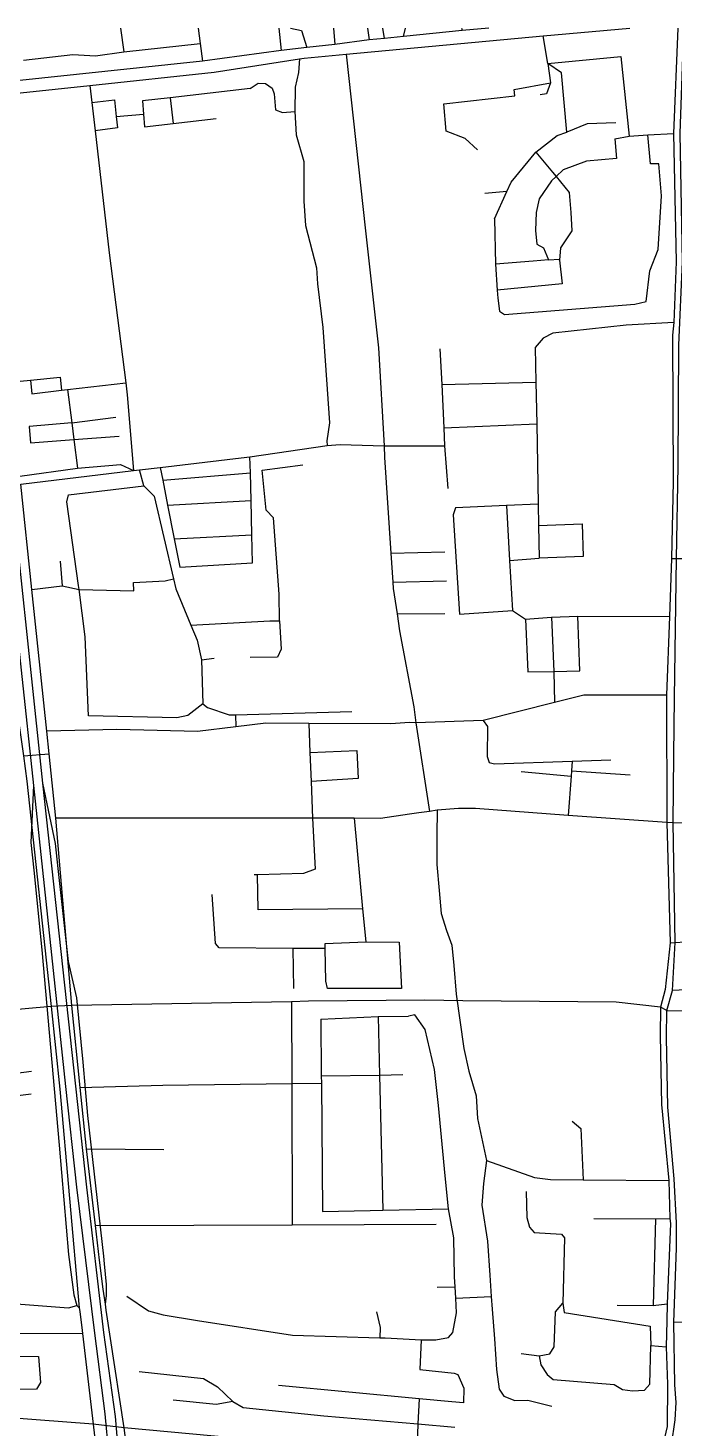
# Model space of a CAD drawing. Header units: inches. Extents: x 13372745 to 13380225, y 3541222 to 3545722.
# Drawn here: x 13374113 to 13374810, y 3544213 to 3545722 of the extents above; entities that cross this region are included whole.
import ezdxf

# ---------------------------------------------------------------- set-up
doc = ezdxf.new("R2010")
doc.units = ezdxf.units.IN
doc.header["$MEASUREMENT"] = 0

msp = doc.modelspace()

# ---------------------------------------------------------------- linework, layer by layer
for points in [[(13373624.4, 3545604), (13373663.7, 3545608), (13373715.7, 3545614.6), (13373729.8, 3545616.7), (13373779.7, 3545621.2), (13373839, 3545627.3), (13373890.9, 3545632.3), (13374021.8, 3545642.5), (13374060, 3545647.3), (13374179.4, 3545660.1), (13374313.7, 3545674.5), (13374405.6, 3545688.7), (13374410.6, 3545689.5), (13374456, 3545693.8), (13374668.4, 3545713.5), (13374762, 3545722)], [(13374610.1, 3545722), (13374581.2, 3545719.2), (13374518, 3545712.9), (13374497.5, 3545710.9), (13374480.9, 3545709.3), (13374443.9, 3545704.4), (13374413.5, 3545700.9), (13374386, 3545697.8), (13374301.1, 3545686.4), (13374059.3, 3545660.8), (13374020.5, 3545655.4), (13373946.9, 3545648.6), (13373889.2, 3545643.3), (13373860.6, 3545640.3), (13373835.2, 3545638.2), (13373777.9, 3545632.4), (13373774.6, 3545632.1), (13373713, 3545623.9), (13373662.9, 3545618.3), (13373624.8, 3545615.1)], [(13374013.9, 3545722), (13374016.3, 3545697.2), (13374020.5, 3545655.4), (13374021.8, 3545642.5), (13374040, 3545459.5), (13374073.2, 3545226.1), (13374099.7, 3544995.2), (13374107.9, 3544937.3), (13374111.5, 3544910.2), (13374137.7, 3544667), (13374147.1, 3544578), (13374168.1, 3544342.1), (13374168.6, 3544338.4)], [(13374027.7, 3545722), (13374047.6, 3545534.4), (13374078.4, 3545278.4), (13374118.6, 3544905.5), (13374153.3, 3544581), (13374165.1, 3544472.3), (13374184.5, 3544315), (13374195.8, 3544227.8), (13374203.6, 3544143.1), (13374211.3, 3543987.1), (13374216.4, 3543931.6), (13374228.2, 3543793.2), (13374245.9, 3543575.2), (13374253.1, 3543511.4), (13374265.1, 3543446.4), (13374283.7, 3543389.6), (13374309.5, 3543345.9), (13374404.9, 3543214.7), (13374804.7, 3542769.9), (13375025.3, 3542517.5), (13375145.8, 3542377.9)], [(13375156.7, 3542386.8), (13375075.1, 3542480.7), (13374992.2, 3542573.1), (13374834.5, 3542751), (13374415, 3543221.6), (13374317.3, 3543357.4), (13374297, 3543395.4), (13374275.3, 3543454.5), (13374263.8, 3543510.7), (13374257.8, 3543576.4), (13374238.7, 3543801.1), (13374223.3, 3543987.8), (13374214, 3544143.7), (13374207, 3544225.1), (13374194.4, 3544315.5), (13374176.4, 3544472.3), (13374128.8, 3544908), (13374089.4, 3545279.5), (13374061.9, 3545536.9), (13374041.2, 3545722)], [(13374212.6, 3545722), (13374216, 3545696.4)], [(13374296.2, 3545722), (13374298.5, 3545705.4), (13374301.1, 3545686.4)], [(13374383.2, 3545722), (13374386, 3545697.8)], [(13374396.1, 3545722), (13374407.8, 3545719.4), (13374413.5, 3545700.9)], [(13374442.3, 3545722), (13374443.9, 3545704.4)], [(13374479.2, 3545722), (13374480.9, 3545709.3)], [(13374497.5, 3545710.9), (13374495.5, 3545722)], [(13374518, 3545712.9), (13374520.1, 3545722)], [(13374580.6, 3545722), (13374581.2, 3545719.2)], [(13374673.5, 3545683.8), (13374668.4, 3545713.5)], [(13374813.9, 3545722), (13374809.1, 3545608.4), (13374812, 3545469.8), (13374809.5, 3545404.4), (13374808.1, 3545390.9), (13374808.8, 3545233.1), (13374807.2, 3545150.2), (13374804.7, 3545087.7), (13374801.8, 3545002.9), (13374802, 3544865.3), (13374805.5, 3544735.7), (13374800.2, 3544685.5), (13374795.3, 3544666.2), (13374794.7, 3544635.8), (13374796.2, 3544561.5), (13374804.1, 3544479.4), (13374805.1, 3544438.4), (13374805.8, 3544433.1), (13374802.3, 3544346.7), (13374802, 3544328.3), (13374801.2, 3544300.1), (13374802.7, 3544260)], [(13374810.8, 3544259.3), (13374809.4, 3544326.7), (13374812.3, 3544406.6), (13374812.5, 3544433.7), (13374809.9, 3544481.2), (13374802.9, 3544558.7), (13374801.7, 3544634.1), (13374802.1, 3544662.6), (13374808, 3544684.5), (13374811.1, 3544736.1), (13374809, 3544865.1), (13374809.5, 3544937.6), (13374810.3, 3544999.9), (13374812.3, 3545150.1), (13374814.3, 3545250), (13374814.8, 3545380.1), (13374818.8, 3545469.9), (13374816.4, 3545608.4), (13374820.2, 3545722)], [(13374107.9, 3545687.2), (13374161.3, 3545693.5), (13374185.6, 3545692.2), (13374216, 3545696.4), (13374298.5, 3545705.4)], [(13374405.6, 3545688.7), (13374404.6, 3545674), (13374401.1, 3545658.2), (13374400.5, 3545632.1), (13374402, 3545606.9), (13374410.5, 3545578), (13374410.2, 3545535.2), (13374412.1, 3545509.1), (13374424.1, 3545463.4), (13374425, 3545446.4), (13374430.7, 3545399.2), (13374435.4, 3545332.5), (13374437.9, 3545296.3), (13374435.1, 3545276.8), (13374435.4, 3545271.9)], [(13374456, 3545693.8), (13374476.8, 3545503.2), (13374490.8, 3545377.2), (13374497.2, 3545271.6), (13374497.4, 3545259.1), (13374504.3, 3545156), (13374506.4, 3545124.5), (13374506.9, 3545117.7), (13374510.9, 3545090.3), (13374513.5, 3545072.2), (13374528.9, 3544990.1), (13374531.1, 3544972.8), (13374545.8, 3544877.5)], [(13374616, 3545516.2), (13374629.5, 3545545.7), (13374634.2, 3545555.9), (13374660.7, 3545588.1), (13374683.8, 3545606.2), (13374694, 3545609.8), (13374688.3, 3545673.8), (13374673.5, 3545683.8), (13374676.4, 3545662.9), (13374672.1, 3545651.1), (13374665.4, 3545649.9)], [(13374673.5, 3545683.8), (13374752.3, 3545691.4), (13374761.5, 3545605.3)], [(13374179.4, 3545660.1), (13374181.6, 3545641.6), (13374185.1, 3545611.2), (13374200.5, 3545479.5), (13374218.2, 3545339.5), (13374219.8, 3545326.6), (13374226.5, 3545244.8)], [(13374352.6, 3545656.7), (13374266, 3545646.8), (13374236.2, 3545643.4), (13374237.3, 3545629), (13374238.4, 3545615.4), (13374269.3, 3545619), (13374315.8, 3545624.3)], [(13374352.6, 3545656.7), (13374361.1, 3545662.6), (13374369, 3545662.3), (13374376.2, 3545657.3), (13374378.4, 3545651), (13374379.7, 3545633.7), (13374387.2, 3545630.9), (13374400.5, 3545632.1)], [(13374564, 3545610.9), (13374561.3, 3545640.2), (13374638, 3545648.8), (13374637.2, 3545655.7), (13374676.4, 3545662.9)], [(13374181.6, 3545641.6), (13374206, 3545644.7), (13374208, 3545626.5), (13374209.4, 3545614.5), (13374185.1, 3545611.2)], [(13374266, 3545646.8), (13374269.3, 3545619)], [(13374208, 3545626.5), (13374237.3, 3545629)], [(13374597.8, 3545590.8), (13374584.4, 3545602.8), (13374564, 3545610.9)], [(13374616, 3545516.2), (13374617, 3545467.4), (13374619.1, 3545439.4), (13374619.7, 3545430.9), (13374621.5, 3545416.9), (13374626.7, 3545413), (13374767.4, 3545424.4), (13374779.6, 3545427), (13374783.7, 3545460.3), (13374792.7, 3545483.1), (13374796.3, 3545541), (13374793.2, 3545575.5), (13374784.5, 3545575.5), (13374781.6, 3545606.9)], [(13374716.1, 3545618.7), (13374694, 3545609.8)], [(13374747, 3545619.8), (13374716.1, 3545618.7)], [(13374745.9, 3545602.6), (13374761.5, 3545605.3), (13374781.6, 3545606.9), (13374809.1, 3545608.4)], [(13374745.9, 3545602.6), (13374747.8, 3545581.2), (13374715.4, 3545578.6), (13374690.1, 3545569), (13374682.6, 3545562), (13374677.4, 3545557.2), (13374664.3, 3545538), (13374661.2, 3545523.1), (13374660.4, 3545503.9), (13374661.7, 3545489), (13374669.1, 3545485.1), (13374674.4, 3545472), (13374686.2, 3545472.9), (13374686.3, 3545471.9), (13374689.2, 3545446.2), (13374619.1, 3545439.4)], [(13374660.7, 3545588.1), (13374678.6, 3545566.7), (13374682.6, 3545562)], [(13374682.6, 3545562), (13374696.5, 3545544.7), (13374698.6, 3545523.1), (13374699.4, 3545503.4), (13374687.3, 3545484.9), (13374686.3, 3545471.9), (13374686.2, 3545472.9)], [(13374629.5, 3545545.7), (13374605.5, 3545543.7)], [(13374674.4, 3545472), (13374657.9, 3545470.7), (13374617, 3545467.4)], [(13374809.5, 3545404.4), (13374758, 3545401.5), (13374679, 3545393.1), (13374668.5, 3545387.7), (13374660.1, 3545377.6)], [(13374557.2, 3545376.3), (13374559.1, 3545337.6), (13374561.3, 3545291), (13374562.2, 3545271.7), (13374565.6, 3545225.5)], [(13374660.1, 3545377.6), (13374660.8, 3545340.2), (13374661.6, 3545295.3), (13374663.2, 3545208.6), (13374663.6, 3545185.5), (13374664.3, 3545150.3)], [(13374093, 3545340.2), (13374115.3, 3545342.4), (13374147.6, 3545345.7), (13374148.9, 3545331.6), (13374155.4, 3545332.4), (13374218.2, 3545339.5)], [(13374115.3, 3545342.4), (13374117, 3545327.5), (13374148.9, 3545331.6)], [(13374559.1, 3545337.6), (13374660.8, 3545340.2)], [(13374155.4, 3545332.4), (13374160, 3545296.3), (13374162.2, 3545278.5), (13374166.2, 3545247.6)], [(13374160, 3545296.3), (13374113.9, 3545292.5), (13374115.3, 3545274.8), (13374162.2, 3545278.5)], [(13374160, 3545296.3), (13374207.6, 3545302.5)], [(13374561.3, 3545291), (13374661.6, 3545295.3)], [(13374162.2, 3545278.5), (13374211.2, 3545282.1)], [(13374104.9, 3545230.2), (13374226.5, 3545244.8), (13374233.2, 3545245.6), (13374255.4, 3545248.2), (13374342.6, 3545258.6), (13374352.2, 3545259.6), (13374435.4, 3545271.9)], [(13374255.4, 3545248.2), (13374258.1, 3545234.4), (13374263.4, 3545207.5), (13374270.6, 3545171.4), (13374276.7, 3545140.6), (13374355.1, 3545145.6), (13374354.4, 3545175.7), (13374353.4, 3545212.7), (13374352.7, 3545242.4), (13374352.2, 3545259.6)], [(13374435.4, 3545271.9), (13374449.4, 3545273.1), (13374497.2, 3545271.6)], [(13374497.2, 3545271.6), (13374562.2, 3545271.7)], [(13374104, 3545238.7), (13374166.2, 3545247.6), (13374212.6, 3545251.6), (13374226.5, 3545244.8)], [(13374237.7, 3545228.3), (13374233.2, 3545245.6)], [(13374288.6, 3545078.3), (13374373.8, 3545082.9), (13374384, 3545083), (13374383.6, 3545111.7), (13374377.8, 3545193.8), (13374369.8, 3545202.2), (13374365.4, 3545245.2), (13374409.2, 3545250.9)], [(13374197.1, 3544339.8), (13374196.4, 3544346.2), (13374193.9, 3544362.3), (13374190, 3544393.7), (13374185.5, 3544431), (13374175.7, 3544513.5), (13374169.1, 3544579.9), (13374160.2, 3544668.3), (13374142.8, 3544870.3), (13374135.6, 3544939.5), (13374133, 3544964), (13374116.9, 3545116.6), (13374104.9, 3545230.2)], [(13374156.6, 3545218.6), (13374237.7, 3545228.3), (13374248.8, 3545217.3), (13374269.8, 3545128.2), (13374272.3, 3545117.5), (13374288.6, 3545078.3), (13374295.3, 3545062.1), (13374299.8, 3545040.8), (13374301.5, 3544993.4), (13374306.4, 3544989.4), (13374329.9, 3544981.4), (13374336.5, 3544981.6), (13374462, 3544985)], [(13374258.1, 3545234.4), (13374352.7, 3545242.4)], [(13374301.5, 3544993.4), (13374285.1, 3544981), (13374273.2, 3544978.3), (13374177.9, 3544980.6), (13374174.3, 3545065.7), (13374167.8, 3545116.6), (13374167.2, 3545121.1), (13374154.8, 3545211.1), (13374156.6, 3545218.6)], [(13374263.4, 3545207.5), (13374353.4, 3545212.7)], [(13374663.2, 3545208.6), (13374628.9, 3545207.2), (13374574, 3545204.8), (13374571.3, 3545197.1), (13374578.3, 3545090), (13374635.4, 3545094)], [(13374628.9, 3545207.2), (13374632.3, 3545148), (13374635.4, 3545094), (13374649.6, 3545084.8), (13374652.1, 3545027.8), (13374680.2, 3545028.4), (13374708.3, 3545029), (13374705.8, 3545088.1)], [(13374663.6, 3545185.5), (13374710.6, 3545187.4), (13374711.7, 3545152.2), (13374664.3, 3545150.3)], [(13374270.6, 3545171.4), (13374354.4, 3545175.7)], [(13374504.3, 3545156), (13374562.4, 3545157.4)], [(13374147.3, 3545147.2), (13374149.5, 3545120.6)], [(13374632.3, 3545148), (13374664.3, 3545150.3)], [(13374807.2, 3545150.2), (13374812.3, 3545150.1), (13374907.3, 3545150.1)], [(13374116.9, 3545116.6), (13374149.5, 3545120.6), (13374167.8, 3545116.6), (13374227.1, 3545115.3), (13374226.6, 3545124.2), (13374260.8, 3545125.9), (13374269.8, 3545128.2)], [(13374506.4, 3545124.5), (13374564.2, 3545126)], [(13374384, 3545083), (13374385.9, 3545052.4), (13374382.1, 3545043.8), (13374352.5, 3545043.4)], [(13374510.9, 3545090.3), (13374562.4, 3545090.9)], [(13374649.6, 3545084.8), (13374677.4, 3545086.7), (13374705.8, 3545088.1), (13374804.7, 3545087.7)], [(13374677.4, 3545086.7), (13374680.2, 3545028.4)], [(13374299.8, 3545040.8), (13374313.6, 3545042.5)], [(13374680.2, 3545028.4), (13374680.9, 3544994.9)], [(13374801.8, 3545002.9), (13374712.4, 3545002.9), (13374680.9, 3544994.9), (13374604, 3544975.4), (13374531.1, 3544972.8), (13374524.4, 3544973.1)], [(13374504.2, 3544971.8), (13374415.7, 3544972.2), (13374369.4, 3544972.7), (13374337, 3544968.6), (13374295.6, 3544963.4), (13374208.6, 3544965.7), (13374133, 3544964)], [(13374336.5, 3544981.6), (13374337, 3544968.6)], [(13374415.7, 3544972.2), (13374416.9, 3544940.9), (13374418.1, 3544909.7), (13374419.7, 3544870.1)], [(13374524.4, 3544973.1), (13374504.2, 3544971.8)], [(13374604, 3544975.4), (13374608.5, 3544969), (13374608.3, 3544936.8), (13374610.3, 3544930.1), (13374616.2, 3544928.6), (13374700, 3544931.5), (13374741.6, 3544932.9)], [(13374416.9, 3544940.9), (13374467.5, 3544943), (13374469, 3544913), (13374418.1, 3544909.7)], [(13374107.9, 3544937.3), (13374135.6, 3544939.5)], [(13374700, 3544931.5), (13374699.3, 3544921), (13374698.9, 3544915.5), (13374695.7, 3544873.1)], [(13374644.9, 3544920.5), (13374698.9, 3544915.5)], [(13374699.3, 3544921), (13374762.6, 3544917)], [(13374118.6, 3544905.5), (13374115.9, 3544843.9), (13374119, 3544813.9)], [(13374145.3, 3544815.8), (13374142.4, 3544842.7), (13374128.8, 3544908)], [(13374524.2, 3544874.4), (13374493, 3544869.9), (13374464.5, 3544870), (13374419.7, 3544870.1), (13374142.8, 3544870.3)], [(13374419.7, 3544870.1), (13374422.6, 3544815), (13374410.1, 3544810.5), (13374360.5, 3544809.2), (13374356.7, 3544809.1)], [(13374464.5, 3544870), (13374473.7, 3544772.4), (13374477.1, 3544736.9), (13374513.3, 3544736.5), (13374515.6, 3544686.5), (13374436, 3544686.5), (13374434.1, 3544694.3), (13374433.5, 3544729.5), (13374433.4, 3544735), (13374477.1, 3544736.9)], [(13374534.6, 3544875.9), (13374524.2, 3544874.4)], [(13375726.8, 3544822.5), (13375644.4, 3544844.3), (13375617.1, 3544851.1), (13375601.9, 3544855.5), (13375543.4, 3544854.6), (13375464, 3544855.5), (13375424.6, 3544856), (13375334.6, 3544857.1), (13375241.6, 3544858.2), (13375087.4, 3544860), (13375006.3, 3544860.9), (13374972.2, 3544861.3), (13374908.8, 3544862.1), (13374809, 3544865.1), (13374802, 3544865.3), (13374695.7, 3544873.1), (13374595.7, 3544880.5), (13374577.1, 3544880.7), (13374554.3, 3544878.7), (13374545.8, 3544877.5), (13374534.6, 3544875.9)], [(13374554.3, 3544878.7), (13374553.9, 3544851.7), (13374553.9, 3544820.2), (13374556.5, 3544792.2), (13374558.5, 3544767.3), (13374564.1, 3544749), (13374570.2, 3544733.2), (13374572.3, 3544711.3), (13374574.8, 3544680.3), (13374582.9, 3544621.8), (13374588.5, 3544597.4), (13374596.2, 3544570.9), (13374597.7, 3544546.5), (13374607.4, 3544501.1), (13374604.3, 3544476.3), (13374602.3, 3544452.9), (13374608.4, 3544414.2), (13374610.9, 3544377.6), (13374612.5, 3544354.3), (13374613.5, 3544340.9), (13374616, 3544308.9), (13374618.1, 3544275.8), (13374621.1, 3544254.5), (13374626.2, 3544246.8), (13374637.9, 3544242.2), (13374652.1, 3544242.8), (13374678.1, 3544236.1)], [(13374119, 3544813.9), (13374127.6, 3544728.3), (13374146.4, 3544517.6), (13374156.3, 3544399.6)], [(13374194.4, 3544398), (13374177.2, 3544549.5), (13374172.4, 3544607.1), (13374165.3, 3544676.3), (13374156.3, 3544715.6), (13374145.3, 3544815.8)], [(13374473.7, 3544772.4), (13374361.2, 3544771.3), (13374360.5, 3544809.2)], [(13374433.5, 3544729.5), (13374398.6, 3544729.7), (13374319, 3544730.2), (13374314.9, 3544735), (13374311.6, 3544788)], [(13374805.5, 3544735.7), (13374811.1, 3544736.1), (13374904.9, 3544742.4), (13374907.1, 3544689.3), (13374808, 3544684.5)], [(13374398.6, 3544729.7), (13374399.3, 3544686.5)], [(13374540.8, 3544673.8), (13374415.5, 3544672.7), (13374396.9, 3544672.1), (13374160.2, 3544668.3)], [(13374396.9, 3544672.1), (13374397.3, 3544584.1), (13374397.9, 3544431.8)], [(13374582, 3544673.2), (13374540.8, 3544673.8)], [(13374802.1, 3544662.6), (13374795.3, 3544666.2), (13374747.3, 3544671.6), (13374582, 3544673.2)], [(13374160.2, 3544668.3), (13374137.7, 3544667), (13374057.3, 3544660), (13374053.4, 3544659.7), (13373970.5, 3544652.3), (13373881.7, 3544644.3), (13373873.9, 3544643.6), (13373773.5, 3544643.9), (13373767.7, 3544643.9), (13373765.2, 3544644), (13373673, 3544644.2), (13373470.6, 3544644.4), (13373425.1, 3544644.4), (13373420.1, 3544644.4)], [(13374398.2, 3544312.6), (13374492.3, 3544309.9), (13374498, 3544309.8), (13374537.1, 3544307.6), (13374552.8, 3544307.6), (13374566.3, 3544310.1), (13374571, 3544315.6), (13374575, 3544336.8), (13374574.3, 3544352.6), (13374573.5, 3544365), (13374572.8, 3544375.5), (13374572.1, 3544417.5), (13374566.3, 3544448.9), (13374563, 3544484.6), (13374555.7, 3544560.2), (13374551.3, 3544599.3), (13374541.4, 3544642.4), (13374530.1, 3544658.1), (13374523.2, 3544656.8)], [(13374428.7, 3544653.6), (13374490.4, 3544656.3), (13374523.2, 3544656.8)], [(13374490.4, 3544656.3), (13374492, 3544592.9), (13374495.7, 3544447.5)], [(13374802.1, 3544662.6), (13374895.5, 3544661.2), (13375041.3, 3544662.1)], [(13374428.7, 3544653.6), (13374429.2, 3544592.4), (13374429.3, 3544584.5), (13374430.6, 3544446.2)], [(13373887.2, 3544571), (13373977.7, 3544580.2), (13374063.4, 3544590.6), (13374116.4, 3544597.5)], [(13374169.1, 3544579.9), (13374258.1, 3544582.2), (13374397.3, 3544584.1), (13374429.3, 3544584.5)], [(13374429.2, 3544592.4), (13374492, 3544592.9), (13374517.3, 3544593.7)], [(13374066.8, 3544567), (13374116.1, 3544573.1)], [(13374699.9, 3544543.6), (13374709.1, 3544535.5), (13374711.9, 3544480.1)], [(13374175.7, 3544513.5), (13374259.2, 3544512.9)], [(13374607.4, 3544501.1), (13374659.1, 3544482.7), (13374676.4, 3544480.4), (13374711.9, 3544480.1), (13374804.1, 3544479.4)], [(13374650.3, 3544467.6), (13374651.1, 3544439.7), (13374653.7, 3544429), (13374658.7, 3544423.3), (13374688.4, 3544421.7), (13374691.5, 3544417.8), (13374689.7, 3544347.4), (13374691.3, 3544337), (13374784.1, 3544322.4), (13374784.6, 3544301.6)], [(13374430.6, 3544446.2), (13374481.8, 3544447.2), (13374495.7, 3544447.5), (13374566.3, 3544448.9)], [(13374185.5, 3544431), (13374397.9, 3544431.8), (13374553.1, 3544432.4)], [(13374723.3, 3544438.4), (13374789.8, 3544438), (13374805.1, 3544438.4)], [(13374789.8, 3544438), (13374787.2, 3544344.8)], [(13374156.3, 3544399.6), (13374162.2, 3544356.4), (13374165.5, 3544344.7), (13374168.1, 3544342.1)], [(13374196.4, 3544346.2), (13374197.5, 3544355.5), (13374197.4, 3544367.3), (13374195.2, 3544389.7), (13374194.4, 3544398)], [(13373891.5, 3544365.1), (13373902.3, 3544361), (13373952.3, 3544364.1), (13373959.5, 3544359.7), (13373970.4, 3544354.9), (13374015.9, 3544360.4), (13374025.5, 3544358), (13374081.3, 3544348), (13374156.3, 3544342.2), (13374165.5, 3544344.7)], [(13374219.4, 3544354.9), (13374242.6, 3544338.9), (13374258.7, 3544334.8)], [(13374554.3, 3544364.5), (13374573.5, 3544365)], [(13374574.3, 3544352.6), (13374612.5, 3544354.3)], [(13374168.6, 3544338.4), (13374171.2, 3544317.8)], [(13374201.8, 3544309.2), (13374197.1, 3544339.8)], [(13374488.8, 3544337.9), (13374492.7, 3544320.9), (13374492.3, 3544309.9)], [(13374644.9, 3544293), (13374664.1, 3544290.3), (13374675.6, 3544292.7), (13374680.6, 3544300), (13374681.9, 3544338), (13374689.7, 3544347.4)], [(13374748.3, 3544345.2), (13374787.2, 3544344.8), (13374802.3, 3544346.7)], [(13374258.7, 3544334.8), (13374295.8, 3544328.5), (13374398.2, 3544312.6)], [(13374809.4, 3544326.7), (13374902.1, 3544328.3)], [(13373891, 3544320.4), (13373900.5, 3544321.2), (13373915.6, 3544314.6), (13374049.6, 3544314.9), (13374072.7, 3544314.9), (13374171.5, 3544314.6)], [(13374171.2, 3544317.8), (13374171.5, 3544314.6), (13374183, 3544216.9), (13374185.6, 3544194.9)], [(13374216.5, 3544212.7), (13374201.8, 3544309.2)], [(13374537.1, 3544307.6), (13374535.6, 3544275.6)], [(13374664.1, 3544290.3), (13374666.2, 3544280.7), (13374673, 3544270.5), (13374679.5, 3544265.1), (13374745, 3544259.6), (13374754.1, 3544254.1), (13374764.8, 3544252.6), (13374777.8, 3544253.3), (13374783.8, 3544259.9), (13374784.6, 3544301.6), (13374801.2, 3544300.1)], [(13374058.7, 3544290), (13374123.9, 3544289.8), (13374126.2, 3544261.8), (13374121.9, 3544254.4), (13374059.8, 3544254.1), (13373997.1, 3544253.5), (13373997, 3544253.8), (13373995.9, 3544266.3), (13373995.9, 3544290.1), (13374058.7, 3544290)], [(13374232.6, 3544273.4), (13374302.1, 3544266.2), (13374317.1, 3544256.9), (13374333.6, 3544241.1), (13374345, 3544234.7), (13374431.8, 3544225.8), (13374533.2, 3544217.1), (13374573.2, 3544213.6)], [(13374535.6, 3544275.6), (13374572.6, 3544271.9), (13374576.6, 3544270.4), (13374582.9, 3544255.7), (13374582.5, 3544239.8), (13374570, 3544240.7)], [(13374570, 3544240.7), (13374534.9, 3544244.1), (13374382.9, 3544258.5)], [(13374802.7, 3544260), (13374802.3, 3544214.3), (13374796.2, 3544188.5), (13374789.7, 3544162.2)], [(13374797.9, 3544159.2), (13374807.1, 3544194.1), (13374811, 3544221.4), (13374811.9, 3544240.3), (13374810.8, 3544259.3)], [(13374216.5, 3544212.7), (13374183, 3544216.9), (13374059.8, 3544226.1), (13373998.5, 3544230.7), (13373967.1, 3544233.1), (13373889.4, 3544231.7), (13373792.6, 3544229.9), (13373672.6, 3544227)], [(13374333.6, 3544241.1), (13374315.9, 3544237.9), (13374269.4, 3544242.7)], [(13374534.9, 3544244.1), (13374533.2, 3544217.1), (13374532.2, 3544183.9)], [(13374219.1, 3544193), (13374216.5, 3544212.7)], [(13374611.2, 3544177.5), (13374570.5, 3544180.5), (13374532.2, 3544183.9), (13374216.5, 3544212.7)]]:
    msp.add_lwpolyline(points)

doc.saveas('drawing.dxf')
